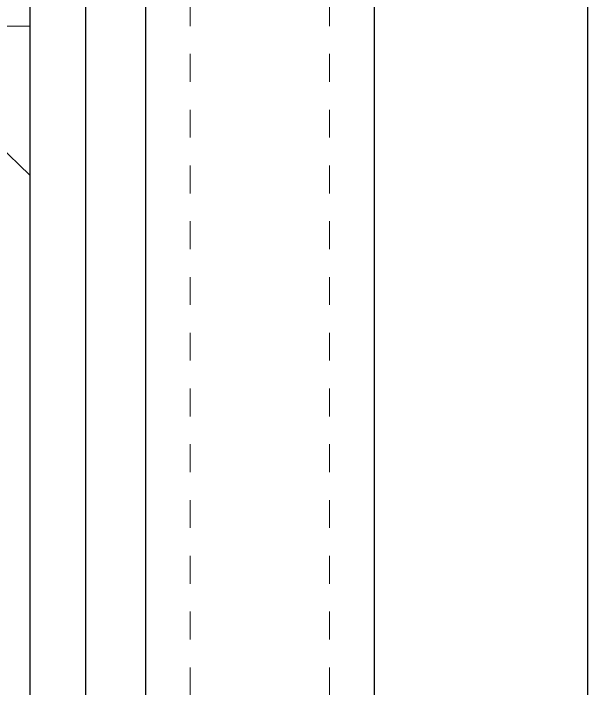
# Model space of a CAD drawing. Header units: inches. Extents: x -66.2 to 5.8, y 249.7 to 328.9.
# Drawn here: x -36.805 to -34.746, y 274.015 to 276.435 of the extents above; entities that cross this region are included whole.
import ezdxf

# ---------------------------------------------------------------- set-up
doc = ezdxf.new("R2010")
doc.units = ezdxf.units.IN
doc.header["$MEASUREMENT"] = 0
doc.linetypes.add('DASHED2', pattern=[0.375, 0.25, -0.125])
doc.layers.add('A2 Hatch', color=8, linetype='Continuous', lineweight=9)
doc.layers.add('DETAILS', color=7, linetype='Continuous', lineweight=13)

msp = doc.modelspace()

# ---------------------------------------------------------------- linework, layer by layer
at = {"color": 1}
for p, q in [((-36.7458, 285.3903), (-36.7458, 272.8903)), ((-36.5458, 285.1403), (-36.5458, 272.8903)), ((-36.3308, 284.8903), (-36.3308, 272.8903)), ((-35.5108, 284.8903), (-35.5108, 272.8903)), ((-34.7458, 284.8903), (-34.7458, 272.8903))]:
    msp.add_line(p, q, dxfattribs=at)
at = {"layer": 'A2 Hatch', "linetype": 'DASHED2', "ltscale": 0.15}
for p, q in [((-36.1708, 284.8903), (-36.1708, 272.8903)), ((-35.6708, 284.8903), (-35.6708, 272.8903))]:
    msp.add_line(p, q, dxfattribs=at)
at = {"layer": 'DETAILS', "color": 6, "lineweight": 20}
for p, q in [((-36.7458, 276.3903), (-40.7458, 276.3903)), ((-37.3058, 276.3903), (-36.7458, 275.856))]:
    msp.add_line(p, q, dxfattribs=at)

doc.saveas('drawing.dxf')
